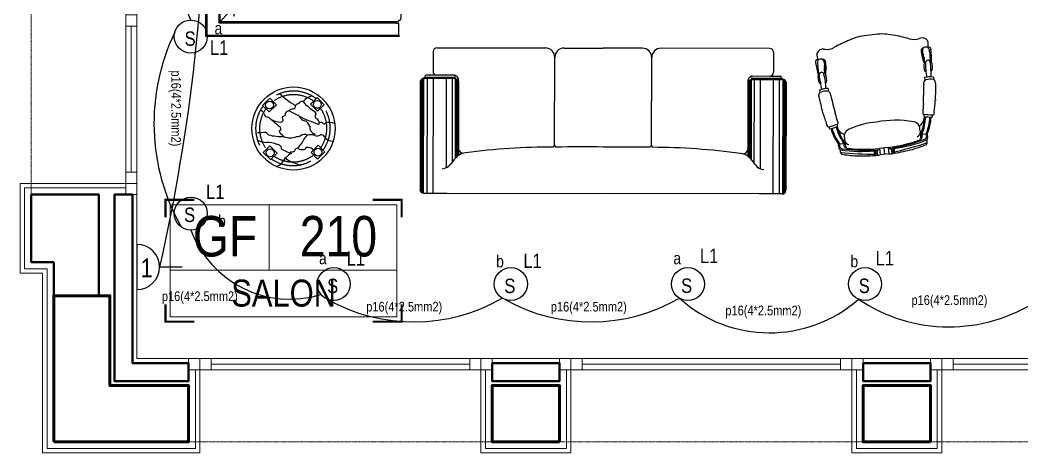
# Model space of a CAD drawing. Header units: inches. Extents: x 23642 to 146359, y -5490 to 33031.
# Drawn here: x 23642 to 28735, y 21761 to 23963 of the extents above; entities that cross this region are included whole.
import ezdxf
from ezdxf.enums import TextEntityAlignment as Align

# ---------------------------------------------------------------- set-up
doc = ezdxf.new("R2010")
doc.units = ezdxf.units.IN
doc.header["$LTSCALE"] = 5
doc.header["$MEASUREMENT"] = 0
doc.linetypes.add('DASHED', pattern=[0.75, 0.5, -0.25])
doc.linetypes.add('Hidden (½x)', pattern=[0.1875, 0.125, -0.0625])
for name, color, linetype, lineweight in [('00-glass', 140, 'Continuous', 15), ('00-marble', 105, 'Continuous', 20), ('00-PLASTER', 103, 'Continuous', 15), ('00-structure', 7, 'Continuous', 50), ('00-wall15-20', 30, 'Continuous', 40), ('00_Annotation', 231, 'Continuous', 15), ('_att-Text', 241, 'Continuous', 20), ('_hidden', 253, 'Hidden (½x)', 9)]:
    doc.layers.add(name, color=color, linetype=linetype, lineweight=lineweight)
for name, color, linetype in [('furn', 7, 'Continuous'), ('Lighting', 3, 'Continuous'), ('Power', 2, 'Continuous')]:
    doc.layers.add(name, color=color, linetype=linetype)
doc.styles.add('ROMANS', font='')
doc.styles.add('STYLE5', font='', dxfattribs={"height": 20})
doc.styles.get('ROMANS').set_extended_font_data('Arial Narrow')
doc.styles.get('STYLE5').set_extended_font_data('Arial Narrow')

# ---------------------------------------------------------------- blocks, each defined once
blk = doc.blocks.new('ROOM TAG')
at = {"layer": '00_Annotation', "lineweight": 25, "const_width": 10}
for points in [[(-332.6, 312.4), (-461.2, 312.4), (-461.2, 235.1)], [(460.5, 312.4), (589.1, 312.4), (589.1, 235.1)], [(-332.6, -229.2), (-461.2, -229.2), (-461.2, -152)], [(460.5, -229.2), (589.1, -229.2), (589.1, -152)]]:
    blk.add_lwpolyline(points, dxfattribs=at)
at = {"layer": '00_Annotation'}
blk.add_lwpolyline([(-440.2, 291.4), (568.1, 291.4), (568.1, -208.2), (-440.2, -208.2)], close=True, dxfattribs=at)
blk.add_lwpolyline([(-440.2, 291.4), (-440.2, -208.2)], dxfattribs=at)
at = {"layer": '_att-Text', "transparency": 33554687}
for points in [[(-440.2, 291.4), (568.1, 291.4)], [(-440.2, 0), (568.1, 0)]]:
    blk.add_lwpolyline(points, dxfattribs=at)
blk.add_lwpolyline([(-440.2, 291.4), (0, 291.4), (0, 0), (-440.2, 0)], close=True, dxfattribs=at)
at = {"layer": '00_Annotation', "style": 'STYLE5'}
for tag, height, p in [('FL', 180, (-196.6, 150.8)), ('#', 180, (307.8, 150.8)), ('NAME', 120, (64, -102.2))]:
    blk.add_attdef(tag, text='', height=height, dxfattribs=at).set_placement(p, align=Align.MIDDLE_CENTER)
blk = doc.blocks.new('CHAIR11')
at = {"layer": 'furn'}
for p, q in [((0.3071, 0.3591), (0.3239, 0.3591)), ((0.3032, 0.3042), (0.3218, 0.3042)), ((0.6573, 0.2808), (0.6573, 0.2388)), ((0.7187, 0.0622), (0.7547, 0.063)), ((0, 0.0275), (0, -0.0275)), ((0.7134, 0.0275), (0.7134, -0.0275)), ((0.7134, 0.0275), (0.7549, 0.0275)), ((0.7134, 0), (0.7549, 0)), ((0.7215, 0.054), (0.755, 0.0547)), ((0.7217, 0.0451), (0.7552, 0.0453)), ((0.7549, 0.0275), (0.7549, -0.0275)), ((0.7134, -0.0275), (0.7549, -0.0275)), ((0.7187, -0.0622), (0.7547, -0.063)), ((0.7215, -0.054), (0.755, -0.0547)), ((0.7217, -0.0451), (0.7552, -0.0453)), ((0.6573, -0.2808), (0.6573, -0.2388)), ((0.3032, -0.3042), (0.3218, -0.3042)), ((0.3071, -0.3591), (0.3239, -0.3591))]:
    blk.add_line(p, q, dxfattribs=at)
for centre, radius, start, end in [((0.0953, 0.313), 0.0412, 116.30423, 197.95243), ((0.0903, 0.1954), 0.1551, 79.51138, 94.91021), ((0.1581, 0.3305), 0.0432, 156.23151, 198.13027), ((0.1323, 0.3176), 0.0152, 182.0325, 271.85788), ((0.1445, 0.3568), 0.0483, 235.46231, 293.37719), ((0.1294, 0.3527), 0.0119, 73.65554, 203.90111), ((0.1434, 0.3028), 0.0515, 79.79812, 118.82607), ((0.1077, -0.5046), 0.869, 83.0272, 88.35157), ((0.2035, 0.7736), 0.4232, 263.08378, 271.06984), ((0.1912, 0.2206), 0.0959, 79.79341, 106.70233), ((0.2128, 0.3356), 0.0149, 95.48661, 254.71639), ((0.2139, 0.3175), 0.00624, 144.21565, 254.37081), ((0.2701, 0.7199), 0.4034, 261.2614, 274.9429), ((0.2168, 0.3539), 0.00547, 130.94614, 217.05875), ((0.2307, 0.1841), 0.1674, 79.73859, 96.62194), ((0.2351, 0.2854), 0.0758, 68.16618, 106.77475), ((0.2604, 0.3529), 0.00405, 270.6787, 44.86382), ((0.2647, 0.1087), 0.2402, 80.35893, 90.9958), ((0.2605, 0.3125), 0.00405, 315.13618, 89.3213), ((0.5322, 0.3157), 0.2293, 169.09163, 182.88546), ((0.4044, 0.327), 0.0869, 159.77057, 191.19009), ((0.3416, 0.3482), 0.0208, 67.27458, 154.7521), ((0.9802, 5.141), 4.8151, 262.47541, 263.69575), ((-0.0673, -2.4083), 2.8115, 77.79974, 79.36765), ((0.5294, 0.3248), 0.0152, 3.63997, 99.76355), ((1.3617, 0.1384), 0.8384, 167.08489, 170.58334), ((0.5483, 0.3136), 0.0128, 52.63488, 107.14076), ((0.3181, 0.3452), 0.2389, 342.33214, 354.84234), ((0.4957, -0.0175), 0.3393, 61.5533, 79.8723), ((-0.0555, 0.2763), 0.1142, 339.07107, 12.12044), ((0.1416, 0.3782), 0.0764, 263.35888, 292.01407), ((0.1601, 0.4553), 0.1529, 266.88251, 289.92378), ((0.205, 0.1661), 0.1455, 87.15964, 103.83753), ((0.2408, 0.4064), 0.0993, 253.09476, 283.14706), ((0.3421, 0.3169), 0.0239, 196.27936, 284.29302), ((0.0191, -2.6248), 2.937, 81.259, 83.57061), ((0.5739, 0.7357), 0.4703, 256.66365, 263.29485), ((0.5246, 0.277), 0.0101, 235.99383, 352.15686), ((0.5415, 0.2791), 0.00769, 207.01636, 304.01318), ((0.4957, -0.0594), 0.3393, 61.5533, 81.33318), ((0.541, 0.2117), 0.0645, 22.11775, 84.89047), ((0.4957, -0.052), 0.3393, 61.5533, 80.98622), ((0.4995, -0.0101), 0.3241, 60.87401, 80.08753), ((0.6739, 0.3563), 0.0773, 257.55909, 276.05221), ((0.6672, 0.3496), 0.0773, 262.61105, 276.05221), ((0.6748, 0.2587), 0.0141, 6.58668, 87.72734), ((0.6815, 0.2654), 0.0141, 6.58668, 87.72734), ((-0.3554, 0.0014), 1.0758, 3.2406, 13.92682), ((0.7055, 0.2501), 0.0245, 47.69263, 117.88984), ((-0.1184, 0.0479), 0.8429, 0.97927, 15.06651), ((-1.0702, -0.1182), 1.8242, 5.43301, 12.41361), ((-0.0425, 0.0425), 0.7971, 9.71963, 16.45338), ((0.6688, -0.0308), 0.6726, 156.67545, 165.54237), ((1.1563, 0.0241), 0.6111, 162.95218, 184.84537), ((0.6175, 0.1923), 0.0468, 110.89824, 166.42211), ((0.6166, 0.1962), 0.0428, 81.66291, 111.60898), ((0.6458, -0.5212), 0.7601, 89.13482, 91.73555), ((0.6325, 0.2012), 0.0384, 21.87128, 78.73046), ((0.6659, 0.2239), 0.024, 17.46223, 111.17702), ((0.6638, 0.1973), 0.0421, 53.52895, 98.86861), ((-0.0935, 0.033), 0.8069, 359.60991, 14.21229), ((0.2977, 0.0363), 0.2979, 160.21216, 181.68648), ((-1.4916, -0.1059), 2.2526, 4.29172, 7.21521), ((0.7376, 0.0286), 0.0202, 155.66726, 183.15202), ((0.7196, 0.0579), 0.00437, 295.61753, 102.36088), ((0.7206, 0.0409), 0.00426, 249.39013, 75.7776), ((0.7196, 0.0495), 0.00489, 295.4349, 66.85555), ((0.3769, 0.0426), 0.3783, 357.72002, 3.05446), ((0.2977, -0.0363), 0.2979, 178.31352, 199.78784), ((1.0706, -0.0437), 0.5235, 178.22949, 197.74854), ((-0.0935, -0.033), 0.8069, 345.78771, 0.39009), ((-0.3554, -0.0014), 1.0758, 346.07318, 356.7594), ((-0.1184, -0.0479), 0.8429, 344.93349, 359.02073), ((-1.0702, 0.1182), 1.8242, 347.58639, 354.56699), ((0.7376, -0.0286), 0.0202, 176.84798, 204.33274), ((0.7196, -0.0579), 0.00437, 257.63912, 64.38247), ((0.7206, -0.0409), 0.00426, 284.2224, 110.60987), ((0.7196, -0.0495), 0.00489, 293.14445, 64.5651), ((-1.4916, 0.1059), 2.2526, 352.78479, 355.70828), ((0.3769, -0.0426), 0.3783, 356.94554, 2.27998), ((0.6688, 0.0308), 0.6726, 194.45763, 203.32455), ((-0.0425, -0.0425), 0.7971, 343.54662, 350.28037), ((-0.0555, -0.2763), 0.1142, 347.87956, 20.92893), ((0.541, -0.2117), 0.0645, 275.10953, 337.88225), ((0.4957, 0.0594), 0.3393, 278.66682, 298.4467), ((0.4957, 0.052), 0.3393, 279.01378, 298.4467), ((0.6175, -0.1923), 0.0468, 193.57789, 249.10176), ((0.6166, -0.1962), 0.0428, 248.39102, 278.33709), ((0.6458, 0.5212), 0.7601, 268.26445, 270.86518), ((0.6325, -0.2012), 0.0384, 281.26954, 338.12872), ((0.6659, -0.2239), 0.024, 248.82298, 342.53777), ((0.6638, -0.1973), 0.0421, 261.13139, 306.47105), ((0.0953, -0.313), 0.0412, 162.04757, 243.69577), ((0.1323, -0.3176), 0.0152, 88.14212, 177.9675), ((0.1445, -0.3568), 0.0483, 66.62281, 124.53769), ((0.1416, -0.3782), 0.0764, 67.98593, 96.64112), ((0.1601, -0.4553), 0.1529, 70.07622, 93.11749), ((0.1912, -0.2206), 0.0959, 253.29767, 280.20659), ((0.205, -0.1661), 0.1455, 256.16247, 272.84036), ((0.2139, -0.3175), 0.00624, 105.62919, 215.78435), ((0.2408, -0.4064), 0.0993, 76.85294, 106.90524), ((0.2605, -0.3125), 0.00405, 270.6787, 44.86382), ((0.5322, -0.3157), 0.2293, 177.11454, 190.90837), ((0.4044, -0.327), 0.0869, 168.80991, 200.22943), ((0.3421, -0.3169), 0.0239, 75.70698, 163.72064), ((0.0191, 2.6248), 2.937, 276.42939, 278.741), ((0.5739, -0.7357), 0.4703, 96.70515, 103.33635), ((0.5246, -0.277), 0.0101, 7.84314, 124.00617), ((0.5415, -0.2791), 0.00769, 55.98682, 152.98364), ((1.3617, -0.1384), 0.8384, 189.41666, 192.91511), ((0.3181, -0.3452), 0.2389, 5.15766, 17.66786), ((0.4995, 0.0101), 0.3241, 279.91247, 299.12599), ((0.4957, 0.0175), 0.3393, 280.1277, 298.4467), ((0.6672, -0.3496), 0.0773, 83.94779, 97.38895), ((0.6739, -0.3563), 0.0773, 83.94779, 102.44091), ((0.6748, -0.2587), 0.0141, 272.27266, 353.41332), ((0.6815, -0.2654), 0.0141, 272.27266, 353.41332), ((0.7055, -0.2501), 0.0245, 242.11016, 312.30737), ((0.0903, -0.1954), 0.1551, 265.08979, 280.48862), ((0.1581, -0.3305), 0.0432, 161.86973, 203.76849), ((0.1294, -0.3527), 0.0119, 156.09889, 286.34446), ((0.1434, -0.3028), 0.0515, 241.17393, 280.20188), ((0.1077, 0.5046), 0.869, 271.64843, 276.9728), ((0.2035, -0.7736), 0.4232, 88.93016, 96.91622), ((0.2128, -0.3356), 0.0149, 105.28361, 264.51339), ((0.2701, -0.7199), 0.4034, 85.0571, 98.7386), ((0.2307, -0.1841), 0.1674, 263.37806, 280.26141), ((0.2168, -0.3539), 0.00547, 142.94125, 229.05386), ((0.2351, -0.2854), 0.0758, 253.22525, 291.83382), ((0.2647, -0.1087), 0.2402, 269.0042, 279.64107), ((0.2604, -0.3529), 0.00405, 315.13618, 89.3213), ((0.3416, -0.3482), 0.0208, 205.2479, 292.72542), ((0.9802, -5.141), 4.8151, 96.30425, 97.52459), ((-0.0673, 2.4083), 2.8115, 280.63235, 282.20026), ((0.5294, -0.3248), 0.0152, 260.23645, 356.36003), ((0.5483, -0.3136), 0.0128, 252.85924, 307.36512)]:
    blk.add_arc(centre, radius, start, end, dxfattribs=at)
blk = doc.blocks.new('TABLE16')
at = {"layer": 'furn'}
for points in [[(-0.1044, 0.1422), (-0.1476, 0.099), (-0.1869, 0.1383), (-0.1437, 0.1815)], [(0.1438, 0.1028), (0.1006, 0.146), (0.1399, 0.1854), (0.1831, 0.1422)], [(-0.1438, -0.106), (-0.1006, -0.1492), (-0.1399, -0.1885), (-0.1831, -0.1453)], [(0.1044, -0.1453), (0.1476, -0.1021), (0.1869, -0.1415), (0.1437, -0.1847)]]:
    blk.add_lwpolyline(points, close=True, dxfattribs=at)
for centre, radius in [((0, 0), 0.2502), ((-0.1457, 0.1403), 0.0238), ((0.1418, 0.1441), 0.0238), ((0.1457, -0.1434), 0.0238), ((-0.1418, -0.1472), 0.0238)]:
    blk.add_circle(centre, radius, dxfattribs=at)
at = {"layer": 'furn', "linetype": 'DASHED', "ltscale": 0.1}
for centre, radius, start, end in [((0.0005, 0.0005), 0.227, 53.14112, 128.43308), ((0.0005, -0.001), 0.2051, 54.32885, 127.41792), ((0.0043, 0.0043), 0.227, 145.24426, 218.23606), ((-0.0012, -0.0006), 0.2051, 324.32885, 36.78171), ((-0.0012, 0.0009), 0.227, 323.14112, 37.29728), ((0.0043, 0.0027), 0.2051, 146.03622, 217.19939), ((0.0028, 0.0061), 0.227, 234.29601, 306.06293), ((0.0028, 0.0045), 0.2051, 234.98441, 305.4136)]:
    blk.add_arc(centre, radius, start, end, dxfattribs=at)
at = {"layer": 'furn'}
for centre, radius, start, end in [((0.1475, 0.1307), 0.2339, 158.56071, 172.30159), ((-0.0533, 0.1769), 0.0305, 300.48435, 25.12313), ((-0.0904, 0.2018), 0.0658, 349.59743, 13.42124), ((0.0778, 0.2069), 0.0323, 289.84934, 347.26587), ((-0.2193, 0.1549), 0.1351, 335.31536, 3.03028), ((0.3494, 0.0582), 0.3981, 166.57882, 180.20903), ((-10.538, 9.273), 13.9901, 318.92565, 319.21316), ((0.1825, 0.0685), 0.1438, 152.87754, 177.28129), ((-0.01, 0.1917), 0.0865, 318.20187, 339.78193), ((0.0903, 0.1569), 0.0197, 94.44712, 165.39692), ((-0.1289, 0.1476), 0.1096, 204.66683, 244.14126), ((0.0604, -0.0504), 0.2189, 145.87475, 164.10753), ((-0.1203, 0.0963), 0.0239, 268.82957, 5.20664), ((0.2309, -0.1842), 0.369, 133.22404, 139.24993), ((-0.0173, 0.0815), 0.00566, 330.43425, 144.43347), ((-0.0034, 0.0934), 0.0172, 238.78981, 314.16009), ((0.0529, 0.076), 0.014, 182.49362, 278.63226), ((0.065, 0.0579), 0.0108, 55.51813, 157.22197), ((0.0092, 0.0404), 0.0673, 7.98312, 23.10233), ((0.6133, -0.2908), 0.5501, 137.11731, 149.56485), ((-0.0233, -0.072), 0.1954, 141.74012, 162.46625), ((-0.8924, -0.5724), 0.9479, 38.86591, 40.96713), ((-0.1526, 0.008), 0.0144, 23.42687, 97.1455), ((-0.1227, 0.0071), 0.018, 158.02744, 257.82677), ((0.0428, 0.0202), 0.0985, 158.24677, 203.0493), ((-0.5746, 0.3426), 0.7506, 329.81104, 335.17756), ((0.0889, 0.0894), 0.0417, 251.79359, 275.54185), ((0.0846, 0.0275), 0.0221, 0.19978, 67.86004), ((0.0664, -0.0066), 0.0528, 9.22178, 40.25478), ((0.1337, 0.0021), 0.0152, 180.69867, 290.60785), ((0.0499, -0.1336), 0.2861, 155.09478, 161.71326), ((-0.1328, -0.0232), 0.0142, 310.22605, 63.61365), ((-0.0613, -0.0507), 0.0645, 165.08302, 197.21139), ((0.0053, 0.0921), 0.1699, 223.1381, 242.32354), ((-0.0928, -0.1182), 0.0628, 32.90631, 72.26223), ((0.0623, -0.0145), 0.1103, 181.98446, 194.76809), ((-0.0673, -0.066), 0.0327, 326.41879, 45.40827), ((1.6363, -0.7686), 1.7258, 154.83621, 158.84879), ((0.0988, -0.0828), 0.0539, 117.14462, 163.17328), ((0.1912, -0.1145), 0.0623, 116.08108, 148.86794), ((0.132, -0.0278), 0.0171, 347.26915, 65.91869), ((0.1431, -0.0524), 0.0216, 343.57113, 74.98808), ((0.1047, -0.1304), 0.0931, 11.62806, 50.54789), ((-0.1472, -0.0912), 0.0329, 300.8212, 4.90175), ((-0.1255, -0.0822), 0.0127, 331.18453, 78.42065), ((-0.107, -0.1041), 0.07, 339.69235, 16.60777), ((0.0093, -0.1415), 0.0444, 84.24908, 166.01591), ((0.0003, -0.0488), 0.0504, 285.49402, 338.61251), ((0.032, -0.0756), 0.0857, 313.98099, 335.32851), ((-0.3566, 0.3665), 0.6678, 314.30907, 317.78066), ((-0.0554, -0.1681), 0.0186, 289.77662, 19.35228), ((-0.0045, -0.1414), 0.0392, 160.5396, 211.6205), ((0.033, -0.1498), 0.00738, 148.17262, 307.92477), ((0.0342, -0.1842), 0.00664, 125.54323, 263.73386), ((0.0078, -0.1592), 0.0299, 318.83243, 6.87132), ((0.0256, -0.1179), 0.0396, 287.56084, 325.13901), ((0.0758, -0.1496), 0.02, 38.22605, 152.81524), ((-0.012, -0.2378), 0.0641, 125.41588, 180.45773), ((-0.0471, -0.215), 0.0841, 336.6092, 16.66745)]:
    blk.add_arc(centre, radius, start, end, dxfattribs=at)
blk = doc.blocks.new('COUCH4')
at = {"layer": 'furn'}
for p, q in [((-0.1876, 1.0881), (-0.8723, 1.0881)), ((-0.1913, 1.0937), (-0.8681, 1.0937)), ((-0.202, 1.1), (-0.8524, 1.1)), ((-0.875, 1.0775), (-0.875, 0.9367)), ((-0.1861, 1.0586), (-0.875, 1.0586)), ((-0.1856, 1.0801), (-0.8748, 1.0801)), ((-0.1861, 0.8946), (-0.1861, 1.0744)), ((-0.1789, 0.8946), (-0.1789, 1.0744)), ((-0.1654, 1.0008), (-0.1654, 1.0656)), ((-0.1861, 1.022), (-0.875, 1.022)), ((-0.1654, 0.8946), (-0.1654, 1.0008)), ((-0.0226, 1.0234), (-0.1428, 1.0234)), ((0, 1.0008), (0, 0.3479)), ((-0.875, 0.9367), (-0.875, 0)), ((-0.1861, 0.9439), (-0.7226, 0.9439)), ((-0.1861, 0.9073), (-0.688, 0.9073)), ((-0.1868, 0.8898), (-0.6663, 0.8898)), ((-0.189, 0.8842), (-0.6603, 0.8842)), ((-0.1932, 0.8786), (-0.6547, 0.8786)), ((-0.195, 0.8754), (-0.6516, 0.8754)), ((-0.202, 0.8699), (-0.6471, 0.8699)), ((-0.5832, 0.2915), (-0.5962, 0.2975)), ((-0.5832, 0.2915), (-0.5961, 0.2855)), ((-0.5832, 0.2915), (-0.0564, 0.2915)), ((0, 0.235), (0, 0)), ((-0.875, -0.9367), (-0.875, 0)), ((0, -0.235), (0, 0)), ((-0.5832, -0.2915), (-0.5962, -0.2975)), ((-0.5832, -0.2915), (-0.5961, -0.2855)), ((-0.5832, -0.2915), (-0.0564, -0.2915)), ((0, -1.0008), (0, -0.3479)), ((-0.1868, -0.8898), (-0.6663, -0.8898)), ((-0.189, -0.8842), (-0.6603, -0.8842)), ((-0.1932, -0.8786), (-0.6547, -0.8786)), ((-0.195, -0.8754), (-0.6516, -0.8754)), ((-0.202, -0.8699), (-0.6471, -0.8699)), ((-0.1861, -0.8946), (-0.1861, -1.0744)), ((-0.1789, -0.8946), (-0.1789, -1.0744)), ((-0.1654, -0.8946), (-0.1654, -1.0008)), ((-0.875, -1.0775), (-0.875, -0.9367)), ((-0.1861, -0.9439), (-0.7226, -0.9439)), ((-0.1861, -0.9073), (-0.688, -0.9073)), ((-0.1861, -1.022), (-0.875, -1.022)), ((-0.1654, -1.0008), (-0.1654, -1.0656)), ((-0.0226, -1.0234), (-0.1428, -1.0234)), ((-0.1861, -1.0586), (-0.875, -1.0586)), ((-0.1856, -1.0801), (-0.8748, -1.0801)), ((-0.1876, -1.0881), (-0.8723, -1.0881)), ((-0.1913, -1.0937), (-0.8681, -1.0937)), ((-0.202, -1.1), (-0.8524, -1.1))]:
    blk.add_line(p, q, dxfattribs=at)
for centre, radius, start, end in [((-0.8524, 1.0775), 0.0226, 90, 180), ((-0.2071, 1.0791), 0.0215, 350.51592, 76.3948), ((-0.1825, 1.0744), 0.00359, 0, 180), ((-0.1721, 1.0656), 0.00678, 0, 180), ((-0.6573, 0.9727), 0.0714, 185.06032, 234.49162), ((-0.1428, 1.0008), 0.0226, 90, 180), ((-0.0226, 1.0008), 0.0226, 0, 90), ((-0.8345, 0.7033), 0.2511, 43.07081, 57.27963), ((-0.7112, 0.8233), 0.0793, 2.14726, 40.56057), ((-0.6018, 0.8382), 0.0325, 102.98769, 173.91133), ((-0.1974, 0.9026), 0.0331, 262.00427, 345.88198), ((-0.2189, 0.8983), 0.0331, 300.74223, 353.53502), ((-0.1825, 0.8946), 0.00359, 180, 0), ((-0.1721, 0.8946), 0.00678, 180, 0), ((-4.5445, 0.2952), 3.9483, 0.03279, 7.72889), ((-0.0564, 0.3479), 0.0564, 270, 0), ((-17.3378, 0.0767), 16.743, 359.73752, 0.71441), ((-0.0564, 0.235), 0.0564, 0, 90), ((-17.3378, -0.0767), 16.743, 359.28559, 0.26248), ((-0.0564, -0.235), 0.0564, 270, 0), ((-4.5445, -0.2952), 3.9483, 352.27111, 359.96721), ((-0.0564, -0.3479), 0.0564, 0, 90), ((-0.7112, -0.8233), 0.0793, 319.43943, 357.85274), ((-0.6018, -0.8382), 0.0325, 186.08867, 257.01231), ((-0.8345, -0.7033), 0.2511, 302.72037, 316.92919), ((-0.1974, -0.9026), 0.0331, 14.11802, 97.99573), ((-0.2189, -0.8983), 0.0331, 6.46498, 59.25777), ((-0.1825, -0.8946), 0.00359, 0, 180), ((-0.1721, -0.8946), 0.00678, 0, 180), ((-0.6573, -0.9727), 0.0714, 125.50838, 174.93968), ((-0.1428, -1.0008), 0.0226, 180, 270), ((-0.0226, -1.0008), 0.0226, 270, 360), ((-0.8524, -1.0775), 0.0226, 180, 270), ((-0.2071, -1.0791), 0.0215, 283.6052, 9.48408), ((-0.1825, -1.0744), 0.00359, 180, 0), ((-0.1721, -1.0656), 0.00678, 180, 0)]:
    blk.add_arc(centre, radius, start, end, dxfattribs=at)
blk = doc.blocks.new('COUCH6')
at = {"layer": 'furn'}
for p, q in [((-1.1501, -0.8463), (-1.1501, 0)), ((-1.1501, 0), (0, 0)), ((1.1501, 0), (0, 0)), ((1.1501, -0.8463), (1.1501, 0)), ((-1.1451, -0.8463), (-1.1451, -0.005)), ((-1.1451, -0.005), (0, -0.005)), ((1.1451, -0.005), (0, -0.005)), ((1.1451, -0.8463), (1.1451, -0.005)), ((-1.0906, -0.8453), (-1.0906, -0.0577)), ((-1.0906, -0.0577), (0, -0.0577)), ((-1.0856, -0.8353), (-1.0856, -0.0627)), ((-1.0856, -0.0627), (0, -0.0627)), ((-1.0164, -0.1236), (-1.0856, -0.0627)), ((-1.0009, -0.1136), (-1.0144, -0.0866)), ((1.0906, -0.0577), (0, -0.0577)), ((1.0856, -0.0627), (0, -0.0627)), ((1.0009, -0.1136), (1.0144, -0.0866)), ((1.0164, -0.1236), (1.0856, -0.0627)), ((1.0856, -0.8353), (1.0856, -0.0627)), ((1.0906, -0.8453), (1.0906, -0.0577)), ((-1.0263, -0.1311), (-1.0612, -0.1208)), ((-1.0164, -0.8353), (-1.0164, -0.1236)), ((-1.0164, -0.1236), (0, -0.1236)), ((-1.0114, -0.8353), (-1.0114, -0.1286)), ((-1.0114, -0.1286), (0, -0.1286)), ((-0.917, -0.2229), (-1.0114, -0.1286)), ((1.0164, -0.1236), (0, -0.1236)), ((1.0114, -0.1286), (0, -0.1286)), ((0.917, -0.2229), (1.0114, -0.1286)), ((1.0114, -0.8353), (1.0114, -0.1286)), ((1.0164, -0.8353), (1.0164, -0.1236)), ((1.0263, -0.1311), (1.0612, -0.1208)), ((-0.6507, -0.1709), (-0.6516, -0.1803)), ((0.6507, -0.1709), (0.6516, -0.1803)), ((-0.917, -0.2229), (-0.8844, -0.2229)), ((-0.917, -0.259), (-0.917, -0.2229)), ((-0.2469, -0.2229), (0, -0.2229)), ((0.2469, -0.2229), (0, -0.2229)), ((0.917, -0.2229), (0.8844, -0.2229)), ((0.917, -0.259), (0.917, -0.2229)), ((-0.318, -0.7552), (-0.318, -0.3506)), ((-0.665, -0.398), (-0.6739, -0.3593)), ((0.318, -0.7552), (0.318, -0.3554)), ((0.665, -0.398), (0.6739, -0.3593)), ((-0.6508, -0.4092), (-0.665, -0.398)), ((0.6508, -0.4092), (0.665, -0.398)), ((-0.917, -0.8353), (-0.917, -0.48)), ((0.917, -0.8353), (0.917, -0.48)), ((-1.1451, -0.8463), (-1.0916, -0.8463)), ((-1.0906, -0.8353), (-1.0906, -0.8453)), ((-1.0906, -0.8353), (-1.0856, -0.8353)), ((-1.0364, -0.8553), (-1.0656, -0.8553)), ((-0.937, -0.8553), (-0.9914, -0.8553)), ((-0.4181, -0.8553), (-0.897, -0.8553)), ((-0.2179, -0.8553), (-0.4181, -0.8553)), ((-0.2179, -0.8553), (0, -0.8553)), ((0.2179, -0.8553), (0, -0.8553)), ((0.2179, -0.8553), (0.4181, -0.8553)), ((0.4181, -0.8553), (0.9914, -0.8553)), ((0.937, -0.8553), (0.9914, -0.8553)), ((0.937, -0.8553), (0.9914, -0.8553)), ((1.0364, -0.8553), (1.0656, -0.8553)), ((1.0906, -0.8353), (1.0856, -0.8353)), ((1.0906, -0.8353), (1.0906, -0.8453)), ((1.1451, -0.8463), (1.0916, -0.8463))]:
    blk.add_line(p, q, dxfattribs=at)
for centre, radius, start, end in [((-0.6935, -0.4002), 0.2605, 116.6172, 144.5701), ((-0.6199, -0.5798), 0.41, 94.3064, 124.2477), ((-0.7351, -0.3719), 0.218, 67.2195, 110.1562), ((-0.3903, -0.9655), 0.8275, 98.6756, 110.298), ((-0.4352, -0.6995), 0.5297, 93.9495, 108.4916), ((-0.4612, -0.298), 0.16, 64.4969, 109.7129), ((-0.4636, -0.3121), 0.1412, 68.1204, 93.31), ((-0.4019, -0.0788), 0.1026, 264.9535, 292.5618), ((-0.3738, 0.4077), 0.5616, 268.1099, 280.9598), ((-0.4941, 1.0065), 1.1874, 276.3584, 281.8164), ((-0.2605, -0.1517), 0.0104, 337.6541, 129.2107), ((0.3523, -0.1787), 0.6036, 177.8171, 180.6773), ((0.2605, -0.1517), 0.0104, 50.7893, 202.3459), ((-0.3523, -0.1787), 0.6036, 359.3227, 2.1829), ((0.4941, 1.0065), 1.1874, 258.1836, 263.6416), ((0.3738, 0.4077), 0.5616, 259.0402, 271.8901), ((0.4019, -0.0788), 0.1026, 247.4382, 275.0465), ((0.4612, -0.298), 0.16, 70.2871, 115.5031), ((0.4636, -0.3121), 0.1412, 86.69, 111.8796), ((0.4352, -0.6995), 0.5297, 71.5084, 86.0505), ((0.3903, -0.9655), 0.8275, 69.702, 81.3244), ((0.7351, -0.3719), 0.218, 69.8438, 112.7805), ((0.6199, -0.5798), 0.41, 55.7523, 85.6936), ((0.6935, -0.4002), 0.2605, 35.4299, 63.3828), ((-0.8227, -0.2301), 0.0392, 84.9285, 182.6706), ((-0.8092, -0.2372), 0.0473, 102.3256, 174.6372), ((-0.8175, -0.2488), 0.0419, 116.1434, 157.6281), ((-0.4135, -0.2689), 0.2757, 163.2257, 199.1239), ((-1.2327, -0.3515), 0.5785, 3.574, 16.2729), ((-0.6254, -0.0511), 0.1477, 249.3987, 278.6386), ((0.4923, -0.1174), 0.7467, 185.2545, 188.1234), ((-0.4923, -0.1174), 0.7467, 351.8766, 354.7455), ((0.6254, -0.0511), 0.1477, 261.3614, 290.6013), ((1.2327, -0.3515), 0.5785, 163.7271, 176.426), ((0.4135, -0.2689), 0.2757, 340.8761, 16.7743), ((0.8227, -0.2301), 0.0392, 357.3294, 95.0715), ((0.8092, -0.2372), 0.0473, 5.3628, 77.6744), ((0.8175, -0.2488), 0.0419, 22.3719, 63.8566), ((-1.737, 0.6879), 1.2526, 306.9034, 311.5758), ((-0.8085, -0.3921), 0.157, 105.5409, 140.9927), ((-0.7757, -0.3273), 0.1143, 130.9093, 169.8383), ((-0.3322, -0.2403), 0.0937, 332.6916, 351.8635), ((-0.3066, -0.2538), 0.0672, 0.1952, 27.3777), ((0.3066, -0.2538), 0.0672, 152.6223, 179.8048), ((0.3322, -0.2403), 0.0937, 188.1365, 207.3084), ((0.7757, -0.3273), 0.1143, 10.1617, 49.0907), ((0.8085, -0.3921), 0.157, 39.0073, 74.4591), ((1.737, 0.6879), 1.2526, 228.4242, 233.0966), ((-1.1356, 0.1688), 0.5056, 287.3558, 293.9344), ((-0.7783, -0.2698), 0.0893, 293.1794, 356.9187), ((-0.296, -0.2474), 0.0649, 245.5072, 314.4258), ((-0.2311, -0.2915), 0.0196, 155.4846, 217.9173), ((-0.4058, -0.3264), 0.1609, 352.8843, 8.1753), ((0.4058, -0.3264), 0.1609, 171.8247, 187.1157), ((0.2311, -0.2915), 0.0196, 322.0827, 24.5154), ((0.296, -0.2474), 0.0649, 225.5742, 294.4928), ((0.7783, -0.2698), 0.0893, 183.0813, 246.8206), ((1.1356, 0.1688), 0.5056, 246.0656, 252.6442), ((-1.0472, -0.3998), 0.1063, 32.1761, 54.0524), ((-0.6626, -0.2793), 0.3241, 186.1069, 226.962), ((-1.5696, -0.7286), 0.7236, 22.8919, 32.1857), ((-0.7589, -0.2677), 0.0857, 280.6079, 328.6478), ((0.513, -0.3052), 1.1684, 180.4986, 185.1066), ((-0.4205, -0.1158), 0.2606, 252.9517, 298.5304), ((-0.2725, -0.3894), 0.0505, 58.5546, 117.8039), ((0.2725, -0.3894), 0.0505, 62.1961, 121.4454), ((0.4205, -0.1158), 0.2606, 241.4696, 287.0483), ((-0.513, -0.3052), 1.1684, 354.8934, 359.5014), ((0.7589, -0.2677), 0.0857, 211.3522, 259.3921), ((0.6626, -0.2793), 0.3241, 313.038, 353.8931), ((1.5696, -0.7286), 0.7236, 147.8143, 157.1081), ((1.0472, -0.3998), 0.1063, 125.9476, 147.8239), ((-0.8131, -0.2526), 0.1966, 276.7688, 317.6018), ((-0.6432, -0.3863), 0.0242, 251.7544, 345.5556), ((-0.5365, -0.4767), 0.1185, 70.4821, 134.6079), ((0.5365, -0.4767), 0.1185, 45.3921, 109.5179), ((0.6432, -0.3863), 0.0242, 194.4444, 288.2456), ((0.8131, -0.2526), 0.1966, 222.3982, 263.2312), ((-0.7549, -0.4097), 0.1528, 194.1802, 223.196), ((-0.767, -0.1224), 0.3263, 256.4531, 265.9689), ((-0.7217, -0.5822), 0.1507, 116.9428, 141.4794), ((0.767, -0.1224), 0.3263, 274.0311, 283.5469), ((0.7217, -0.5822), 0.1507, 38.5206, 63.0572), ((0.7549, -0.4097), 0.1528, 316.804, 345.8198), ((-0.8752, -0.514), 0.00886, 194.0721, 357.9619), ((-0.876, -0.4776), 0.038, 284.8316, 343.5255), ((0.876, -0.4776), 0.038, 196.4745, 255.1684), ((0.8752, -0.514), 0.00886, 182.0381, 345.9279), ((-0.4181, -0.7552), 0.1001, 270, 360), ((-0.2179, -0.7552), 0.1001, 180, 270), ((0.2179, -0.7552), 0.1001, 270, 0), ((0.4181, -0.7552), 0.1001, 180, 270), ((-1.1476, -0.8463), 0.0025, 180, 0), ((-1.0916, -0.8453), 0.001, 270, 0), ((-1.0916, -0.8453), 0.001, 270, 0), ((-1.0916, -0.8453), 0.001, 270, 0), ((-1.0656, -0.8353), 0.02, 180, 270), ((-1.0364, -0.8353), 0.02, 270, 0), ((-1.0139, -0.8353), 0.0025, 180, 0), ((-0.9914, -0.8353), 0.02, 180, 270), ((-0.937, -0.8353), 0.02, 270, 360), ((-0.897, -0.8353), 0.02, 180, 270), ((0.937, -0.8353), 0.02, 180, 270), ((0.9914, -0.8353), 0.02, 270, 0), ((1.0139, -0.8353), 0.0025, 180, 0), ((1.0364, -0.8353), 0.02, 180, 270), ((1.0656, -0.8353), 0.02, 270, 360), ((1.0916, -0.8453), 0.001, 180, 270), ((1.0916, -0.8453), 0.001, 180, 270), ((1.0916, -0.8453), 0.001, 180, 270), ((1.1476, -0.8463), 0.0025, 180, 0)]:
    blk.add_arc(centre, radius, start, end, dxfattribs=at)
blk = doc.blocks.new('A$C557123C3')
at = {"layer": 'Power'}
for p, q in [((230.3, 230.3), (0, 230.3)), ((115.1, 115.1), (115.1, 0))]:
    blk.add_line(p, q, dxfattribs=at)
blk.add_arc((115.1, 230.3), 115.1, 180, 0, dxfattribs=at)

msp = doc.modelspace()

# ---------------------------------------------------------------- linework, layer by layer
at = {"layer": '00-glass'}
for points in [[(24179.17142, 26560.57507), (24179.17142, 23132.00364), (24236.31428, 23132.00364), (24236.31428, 26560.57507), (24179.17142, 26560.57507)], [(24179.17142, 23989.1465), (24179.17142, 23932.00364), (24236.31428, 23932.00364), (24236.31428, 23989.1465)], [(24179.17142, 23189.1465), (24179.17142, 23132.00364), (24236.31428, 23132.00364), (24236.31428, 23189.1465)], [(24179.17142, 23132.00364), (24236.31428, 23132.00364), (24236.31428, 23074.86078), (24179.17142, 23074.86078)], [(24499.17142, 22240.57507), (24556.31428, 22240.57507), (24556.31428, 22183.43221), (24499.17142, 22183.43221)], [(25984.88571, 22240.57507), (24556.31428, 22240.57507), (24556.31428, 22183.43221), (25984.88571, 22183.43221)], [(24556.31428, 22240.57507), (24613.45714, 22240.57507), (24613.45714, 22183.43221), (24556.31428, 22183.43221)], [(25984.88571, 22240.57507), (25927.74285, 22240.57507), (25927.74285, 22183.43221), (25984.88571, 22183.43221)], [(25984.88571, 22183.43221), (26042.02857, 22183.43221), (26042.02857, 22240.57507), (25984.88571, 22240.57507)], [(26442.02857, 22183.43221), (26384.88571, 22183.43221), (26384.88571, 22240.57507), (26442.02857, 22240.57507)], [(27870.6, 22240.57507), (26442.02857, 22240.57507), (26442.02857, 22183.43221), (27870.6, 22183.43221)], [(26442.02857, 22240.57507), (26499.17142, 22240.57507), (26499.17142, 22183.43221), (26442.02857, 22183.43221)], [(27870.6, 22240.57507), (27813.45714, 22240.57507), (27813.45714, 22183.43221), (27870.6, 22183.43221)], [(27870.6, 22183.43221), (27927.74285, 22183.43221), (27927.74285, 22240.57507), (27870.6, 22240.57507)], [(28327.74285, 22183.43221), (28270.6, 22183.43221), (28270.6, 22240.57507), (28327.74285, 22240.57507)], [(28327.74285, 22240.57507), (29756.31428, 22240.57507), (29756.31428, 22183.43221), (28327.74285, 22183.43221)], [(28327.74285, 22240.57507), (28384.88571, 22240.57507), (28384.88571, 22183.43221), (28327.74285, 22183.43221)]]:
    msp.add_lwpolyline(points, close=True, dxfattribs=at)
for points in [[(24207.74285, 23932.00364), (24207.74285, 23189.1465)], [(24613.45714, 22212.00364), (25927.74285, 22212.00364)], [(26499.17142, 22212.00364), (27813.45714, 22212.00364)], [(29699.17142, 22212.00364), (28384.88571, 22212.00364)]]:
    msp.add_lwpolyline(points, dxfattribs=at)
at = {"layer": '00-marble', "transparency": 33554687}
for points in [[(24179.17142, 23132.00364), (23642.02857, 23132.00364), (23642.02857, 22674.86078), (23756.31428, 22674.86078), (23756.31428, 21760.57507), (24556.31428, 21760.57507), (24556.31428, 22183.43221)], [(24179.17142, 23109.1465), (23664.88571, 23109.1465), (23664.88571, 22697.71793), (23779.17142, 22697.71793), (23779.17142, 21783.43221), (24533.45714, 21783.43221), (24533.45714, 22183.43221)], [(25984.88571, 22183.43221), (25984.88571, 21760.57507), (26442.02857, 21760.57507), (26442.02857, 22183.43221)], [(26007.74285, 22183.43221), (26007.74285, 21783.43221), (26419.17142, 21783.43221), (26419.17142, 22183.43221)], [(27870.6, 22183.43221), (27870.6, 21760.57507), (28327.74285, 21760.57507), (28327.74285, 22183.43221)], [(27893.45714, 22183.43221), (27893.45714, 21783.43221), (28304.88571, 21783.43221), (28304.88571, 22183.43221)]]:
    msp.add_lwpolyline(points, dxfattribs=at)
at = {"layer": '00-PLASTER', "transparency": 33554687}
for points in [[(24236.31428, 23074.86078), (24236.31428, 22240.57507), (24499.17142, 22240.57507)], [(26384.88571, 22240.57507), (26042.02857, 22240.57507)], [(28270.6, 22240.57507), (27927.74285, 22240.57507)]]:
    msp.add_lwpolyline(points, dxfattribs=at)
at = {"layer": '00-structure'}
for points in [[(23813.45714, 21817.71793), (24213.45714, 21817.71793), (24499.17142, 21817.71793), (24499.17142, 22103.43221), (24099.17142, 22103.43221), (24099.17142, 22560.57507), (23813.45714, 22560.57507)], [(26384.88571, 21817.71793), (26384.88571, 22103.43221), (26042.02857, 22103.43221), (26042.02857, 21817.71793)], [(28270.6, 21817.71793), (28270.6, 22103.43221), (27927.74285, 22103.43221), (27927.74285, 21817.71793)]]:
    msp.add_lwpolyline(points, close=True, dxfattribs=at)
at = {"layer": '00-wall15-20'}
for points in [[(23813.45714, 22732.00364), (23699.17142, 22732.00364), (23699.17142, 23074.86078), (24042.02857, 23074.86078), (24042.02857, 22560.57507), (23813.45714, 22560.57507), (23813.45714, 22732.00364)], [(24213.45714, 23074.86078), (24213.45714, 22217.71793), (24499.17142, 22217.71793), (24499.17142, 22126.28935), (24122.02857, 22126.28935), (24122.02857, 23074.86078), (24213.45714, 23074.86078)], [(26042.02857, 22217.71793), (26384.88571, 22217.71793), (26384.88571, 22126.28935), (26042.02857, 22126.28935)], [(27927.74285, 22217.71793), (28270.6, 22217.71793), (28270.6, 22126.28935), (27927.74285, 22126.28935)]]:
    msp.add_lwpolyline(points, close=True, dxfattribs=at)
at = {"layer": '_hidden'}
for points in [[(23699.17142, 23074.86078), (23699.17142, 26617.71793)], [(24499.17142, 21817.71793), (26042.02857, 21817.71793)], [(26384.88571, 21817.71793), (27927.74285, 21817.71793)], [(29813.45714, 21817.71793), (28270.6, 21817.71793)]]:
    msp.add_lwpolyline(points, dxfattribs=at)
at = {"layer": 'Lighting'}
msp.add_lwpolyline([(24510.11923, 23962.92208, -0.2067553759), (24510.11923, 25729.65662)], format="xyb", dxfattribs=at)
for centre in [(24510.11923, 23878.96677), (24510.11923, 22978.53387), (25236.61528, 22619.68574), (26137.04818, 22619.68574), (27037.48108, 22619.68574), (27937.91398, 22619.68574)]:
    msp.add_circle(centre, 83.95532, dxfattribs=at)
for centre, radius, start, end in [((26505.50162, 20273.12), 4757.77708, 44.28456974, 87.63629571), ((25393.30578, 23436.21525), 1070.41582, 154.25240848, 209.41165148), ((25013.98295, 23080.43788), 537.04967, 200.24741676, 287.03269892), ((25644.11276, 23322.5043), 895.32497, 240.7793221, 300.11380538), ((26544.54566, 23322.5043), 895.32497, 240.7793221, 300.11380538), ((27452.22755, 23056.75968), 684.84983, 227.97452773, 311.34472259), ((28364.48055, 23224.6739), 822.60158, 236.01205173, 303.44402187)]:
    msp.add_arc(centre, radius, start, end, dxfattribs=at)
at = {"layer": 'Power'}
msp.add_lwpolyline([(32475.46235, 25704.457, -0.1075069525), (32287.34702, 26879.72314, -0.1018476044), (28099.17142, 27336.866, -0.1254398621), (24350.87203, 26959.24244, -0.1115484218), (24351.45192, 22706.721)], format="xyb", dxfattribs=at)

# ---------------------------------------------------------------- block references
at = {"xscale": -1159.242478663338, "yscale": 1159.242478663338, "zscale": 1159.242478663338, "rotation": 90}
msp.add_blockref('COUCH6', (24586.77868, 25211.64193), dxfattribs=at)
at = {"layer": '_att-Text', "transparency": 33554687, "xscale": 1.14285714285733, "yscale": 1.14285714285733, "zscale": 1.14285714285733}
msp.add_blockref('ROOM TAG', (24908.82362, 22690.63871), dxfattribs=at).add_auto_attribs({'#': '210', 'FL': 'GF', 'NAME': 'SALON'})
at = {"layer": 'furn'}
for name, p, xscale, yscale, zscale, rotation in [('CHAIR11', (27967.5473, 23886.96307), 810.5179872687673, 810.5179872687673, 810.5179872687673, 276.5181690045736), ('TABLE16', (25032.12599, 23410.68366), 845.524639050437, 845.524639050437, 845.524639050437, 90)]:
    msp.add_blockref(name, p, dxfattribs=dict(at, xscale=xscale, yscale=yscale, zscale=zscale, rotation=rotation))
at = {"layer": 'furn', "color": 13, "xscale": 845.5246390504367, "yscale": 845.5246390504367, "zscale": 845.5246390504367, "rotation": 89.86231883880176}
msp.add_blockref('COUCH4', (26607.08874, 23820.03312), dxfattribs=at)
at = {"layer": 'Power', "rotation": 89.99999999999999}
msp.add_blockref('A$C557123C3', (24466.58974, 22591.56786), dxfattribs=at)

# ---------------------------------------------------------------- texts
at = {"layer": 'Lighting', "style": 'ROMANS'}
for s, height, p in [('S', 73.38301, (24478.6175, 23831.72487)), ('a', 61.15251, (24630.80311, 23890.30064)), ('L1', 73.383014, (24607.04103, 23785.39651)), ('L1', 73.383014, (24588.06295, 23052.51487)), ('S', 73.38301, (24476.07125, 22935.5226)), ('b', 61.15251, (24648.98753, 22909.93516)), ('a', 61.15251, (25162.3064, 22720.68106)), ('L1', 73.383014, (25302.37423, 22713.7348)), ('b', 61.15251, (26062.7393, 22704.82979)), ('L1', 73.383014, (26200.25391, 22701.10265)), ('a', 61.15251, (26963.1722, 22720.68106)), ('L1', 73.383014, (27097.91443, 22726.41755)), ('b', 61.15251, (27863.6051, 22704.82979)), ('L1', 73.383014, (27991.22344, 22714.5741)), ('S', 73.38301, (25203.41692, 22573.77762)), ('S', 73.38301, (26103.84982, 22573.77762)), ('S', 73.38301, (27002.71428, 22574.92538)), ('S', 73.38301, (27905.52501, 22574.23805)), ('p16(4*2.5mm2)', 48.9220092, (24363.04017, 22533.50978)), ('p16(4*2.5mm2)', 48.9220092, (28173.71819, 22513.82398)), ('p16(4*2.5mm2)', 48.9220092, (25401.94903, 22480.34866)), ('p16(4*2.5mm2)', 48.9220092, (26340.25264, 22480.34866)), ('p16(4*2.5mm2)', 48.9220092, (27227.67721, 22460.95473))]:
    msp.add_text(s, height=height, dxfattribs=at).set_placement(p)
msp.add_text('p16(4*2.5mm2)', height=48.9220092, rotation=270, dxfattribs=at).set_placement((24411.06515, 23706.50442))
at = {"layer": 'Power', "style": 'ROMANS'}
msp.add_text('1', height=95.18654, dxfattribs=at).set_placement((24255.56718, 22654.70253))

doc.saveas('drawing.dxf')
